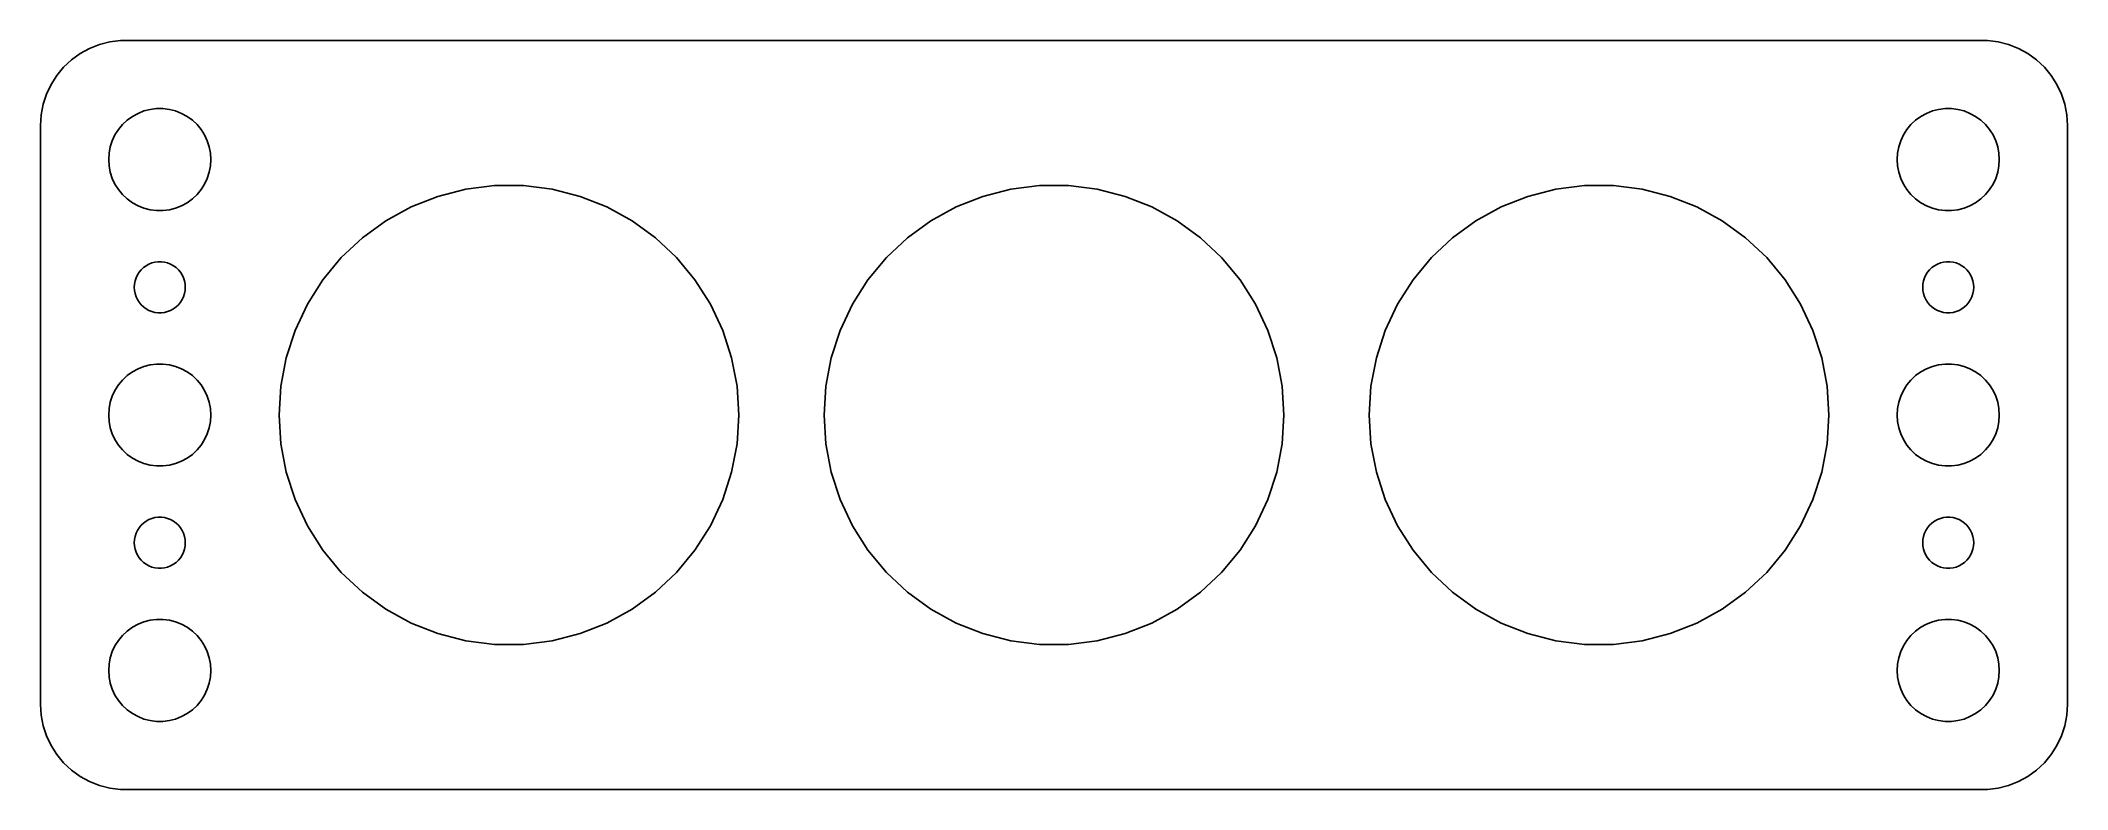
# Model space of a CAD drawing. Header units: metres. Extents: x -60 to 60, y 32 to 76.
import ezdxf

# ---------------------------------------------------------------- set-up
doc = ezdxf.new("R2010")
doc.units = ezdxf.units.M

msp = doc.modelspace()

# ---------------------------------------------------------------- linework, layer by layer
for p, q in [((-57.1791, 75.2216), (-57.6871, 74.8526)), ((-56.6289, 75.5241), (-57.1791, 75.2216)), ((-56.0451, 75.7553), (-56.6289, 75.5241)), ((-55.4369, 75.9114), (-56.0451, 75.7553)), ((-54.8139, 75.9901), (-55.4369, 75.9114)), ((54.8139, 75.9901), (-54.8139, 75.9901)), ((55.4369, 75.9114), (54.8139, 75.9901)), ((56.0451, 75.7553), (55.4369, 75.9114)), ((56.6289, 75.5241), (56.0451, 75.7553)), ((57.1791, 75.2216), (56.6289, 75.5241)), ((57.6871, 74.8526), (57.1791, 75.2216)), ((-58.5451, 73.9389), (-58.8815, 73.4088)), ((-58.1448, 74.4227), (-58.5451, 73.9389)), ((-57.6871, 74.8526), (-58.1448, 74.4227)), ((58.1448, 74.4227), (57.6871, 74.8526)), ((58.5451, 73.9389), (58.1448, 74.4227)), ((58.8815, 73.4088), (58.5451, 73.9389)), ((-59.1489, 72.8406), (-59.3429, 72.2434)), ((-58.8815, 73.4088), (-59.1489, 72.8406)), ((59.1489, 72.8406), (58.8815, 73.4088)), ((59.3429, 72.2434), (59.1489, 72.8406)), ((-59.4606, 71.6267), (-59.5, 71)), ((-59.3429, 72.2434), (-59.4606, 71.6267)), ((-54.4123, 71.3115), (-54.1075, 71.533)), ((-54.1075, 71.533), (-53.7773, 71.7145)), ((-53.7773, 71.7145), (-53.427, 71.8532)), ((-53.427, 71.8532), (-53.0621, 71.9469)), ((-53.0621, 71.9469), (-52.6884, 71.9941)), ((-52.6884, 71.9941), (-52.3116, 71.9941)), ((-52.3116, 71.9941), (-51.9379, 71.9469)), ((-51.9379, 71.9469), (-51.5729, 71.8532)), ((-51.5729, 71.8532), (-51.2227, 71.7145)), ((-51.2227, 71.7145), (-50.8925, 71.533)), ((-50.8925, 71.533), (-50.5877, 71.3115)), ((50.5877, 71.3115), (50.8925, 71.533)), ((50.8925, 71.533), (51.2227, 71.7145)), ((51.2227, 71.7145), (51.5729, 71.8532)), ((51.5729, 71.8532), (51.9379, 71.9469)), ((51.9379, 71.9469), (52.3116, 71.9941)), ((52.3116, 71.9941), (52.6884, 71.9941)), ((52.6884, 71.9941), (53.0621, 71.9469)), ((53.0621, 71.9469), (53.427, 71.8532)), ((53.427, 71.8532), (53.7773, 71.7145)), ((53.7773, 71.7145), (54.1075, 71.533)), ((54.1075, 71.533), (54.4123, 71.3115)), ((59.4606, 71.6267), (59.3429, 72.2434)), ((59.5, 71), (59.4606, 71.6267)), ((-59.5, 71), (-59.5, 37)), ((-55.2893, 70.1044), (-55.1289, 70.4453)), ((-55.1289, 70.4453), (-54.927, 70.7634)), ((-54.927, 70.7634), (-54.6869, 71.0536)), ((-54.6869, 71.0536), (-54.4123, 71.3115)), ((-50.5877, 71.3115), (-50.3131, 71.0536)), ((-50.3131, 71.0536), (-50.0729, 70.7634)), ((-50.0729, 70.7634), (-49.8711, 70.4453)), ((-49.8711, 70.4453), (-49.7107, 70.1044)), ((49.7107, 70.1044), (49.8711, 70.4453)), ((49.8711, 70.4453), (50.0729, 70.7634)), ((50.0729, 70.7634), (50.3131, 71.0536)), ((50.3131, 71.0536), (50.5877, 71.3115)), ((54.4123, 71.3115), (54.6869, 71.0536)), ((54.6869, 71.0536), (54.927, 70.7634)), ((54.927, 70.7634), (55.1289, 70.4453)), ((55.1289, 70.4453), (55.2893, 70.1044)), ((59.5, 37), (59.5, 71)), ((-55.5, 69), (-55.4763, 69.376)), ((-55.4763, 69.376), (-55.4057, 69.7461)), ((-55.4057, 69.7461), (-55.2893, 70.1044)), ((-49.7107, 70.1044), (-49.5942, 69.7461)), ((-49.5942, 69.7461), (-49.5237, 69.376)), ((-49.5237, 69.376), (-49.5, 69)), ((49.5, 69), (49.5237, 69.376)), ((49.5237, 69.376), (49.5942, 69.7461)), ((49.5942, 69.7461), (49.7107, 70.1044)), ((55.2893, 70.1044), (55.4057, 69.7461)), ((55.4057, 69.7461), (55.4763, 69.376)), ((55.4763, 69.376), (55.5, 69)), ((-55.4763, 68.624), (-55.5, 69)), ((-55.4057, 68.2539), (-55.4763, 68.624)), ((-55.2893, 67.8956), (-55.4057, 68.2539)), ((-55.1289, 67.5547), (-55.2893, 67.8956)), ((-49.7107, 67.8956), (-49.8711, 67.5547)), ((-49.5942, 68.2539), (-49.7107, 67.8956)), ((-49.5237, 68.624), (-49.5942, 68.2539)), ((-49.5, 69), (-49.5237, 68.624)), ((49.5237, 68.624), (49.5, 69)), ((49.5942, 68.2539), (49.5237, 68.624)), ((49.7107, 67.8956), (49.5942, 68.2539)), ((49.8711, 67.5547), (49.7107, 67.8956)), ((55.2893, 67.8956), (55.1289, 67.5547)), ((55.4057, 68.2539), (55.2893, 67.8956)), ((55.4763, 68.624), (55.4057, 68.2539)), ((55.5, 69), (55.4763, 68.624)), ((-54.927, 67.2366), (-55.1289, 67.5547)), ((-54.6869, 66.9464), (-54.927, 67.2366)), ((-54.4123, 66.6884), (-54.6869, 66.9464)), ((-54.1075, 66.467), (-54.4123, 66.6884)), ((-50.5877, 66.6884), (-50.8925, 66.467)), ((-50.3131, 66.9464), (-50.5877, 66.6884)), ((-50.0729, 67.2366), (-50.3131, 66.9464)), ((-49.8711, 67.5547), (-50.0729, 67.2366)), ((-37.748, 66.2152), (-36.1717, 66.8392)), ((-36.1717, 66.8392), (-34.5296, 67.2609)), ((-34.5296, 67.2609), (-32.8477, 67.4734)), ((-32.8477, 67.4734), (-31.1523, 67.4734)), ((-31.1523, 67.4734), (-29.4704, 67.2609)), ((-29.4704, 67.2609), (-27.8283, 66.8392)), ((-27.8283, 66.8392), (-26.252, 66.2152)), ((-5.748, 66.2152), (-4.1717, 66.8392)), ((-4.1717, 66.8392), (-2.5296, 67.2609)), ((-2.5296, 67.2609), (-0.8477, 67.4734)), ((-0.8477, 67.4734), (0.8477, 67.4734)), ((0.8477, 67.4734), (2.5296, 67.2609)), ((2.5296, 67.2609), (4.1717, 66.8392)), ((4.1717, 66.8392), (5.748, 66.2152)), ((26.252, 66.2152), (27.8283, 66.8392)), ((27.8283, 66.8392), (29.4704, 67.2609)), ((29.4704, 67.2609), (31.1523, 67.4734)), ((31.1523, 67.4734), (32.8477, 67.4734)), ((32.8477, 67.4734), (34.5296, 67.2609)), ((34.5296, 67.2609), (36.1717, 66.8392)), ((36.1717, 66.8392), (37.748, 66.2152)), ((50.0729, 67.2366), (49.8711, 67.5547)), ((50.3131, 66.9464), (50.0729, 67.2366)), ((50.5877, 66.6884), (50.3131, 66.9464)), ((50.8925, 66.467), (50.5877, 66.6884)), ((54.4123, 66.6884), (54.1075, 66.467)), ((54.6869, 66.9464), (54.4123, 66.6884)), ((54.927, 67.2366), (54.6869, 66.9464)), ((55.1289, 67.5547), (54.927, 67.2366)), ((-53.7773, 66.2855), (-54.1075, 66.467)), ((-53.427, 66.1468), (-53.7773, 66.2855)), ((-53.0621, 66.0531), (-53.427, 66.1468)), ((-52.6884, 66.0059), (-53.0621, 66.0531)), ((-52.3116, 66.0059), (-52.6884, 66.0059)), ((-51.9379, 66.0531), (-52.3116, 66.0059)), ((-51.5729, 66.1468), (-51.9379, 66.0531)), ((-51.2227, 66.2855), (-51.5729, 66.1468)), ((-50.8925, 66.467), (-51.2227, 66.2855)), ((-39.2337, 65.3984), (-37.748, 66.2152)), ((-26.252, 66.2152), (-24.7663, 65.3984)), ((-7.2337, 65.3984), (-5.748, 66.2152)), ((5.748, 66.2152), (7.2337, 65.3984)), ((24.7663, 65.3984), (26.252, 66.2152)), ((37.748, 66.2152), (39.2337, 65.3984)), ((51.2227, 66.2855), (50.8925, 66.467)), ((51.5729, 66.1468), (51.2227, 66.2855)), ((51.9379, 66.0531), (51.5729, 66.1468)), ((52.3116, 66.0059), (51.9379, 66.0531)), ((52.6884, 66.0059), (52.3116, 66.0059)), ((53.0621, 66.0531), (52.6884, 66.0059)), ((53.427, 66.1468), (53.0621, 66.0531)), ((53.7773, 66.2855), (53.427, 66.1468)), ((54.1075, 66.467), (53.7773, 66.2855)), ((-41.8411, 63.2414), (-40.6052, 64.4019)), ((-40.6052, 64.4019), (-39.2337, 65.3984)), ((-24.7663, 65.3984), (-23.3948, 64.4019)), ((-23.3948, 64.4019), (-22.1589, 63.2414)), ((-9.8411, 63.2414), (-8.6052, 64.4019)), ((-8.6052, 64.4019), (-7.2337, 65.3984)), ((7.2337, 65.3984), (8.6052, 64.4019)), ((8.6052, 64.4019), (9.8411, 63.2414)), ((22.1589, 63.2414), (23.3948, 64.4019)), ((23.3948, 64.4019), (24.7663, 65.3984)), ((39.2337, 65.3984), (40.6052, 64.4019)), ((40.6052, 64.4019), (41.8411, 63.2414)), ((-42.9217, 61.9351), (-41.8411, 63.2414)), ((-22.1589, 63.2414), (-21.0783, 61.9351)), ((-10.9217, 61.9351), (-9.8411, 63.2414)), ((9.8411, 63.2414), (10.9217, 61.9351)), ((21.0783, 61.9351), (22.1589, 63.2414)), ((41.8411, 63.2414), (42.9217, 61.9351)), ((-53.9529, 61.873), (-53.8947, 62.0522)), ((-53.8947, 62.0522), (-53.8145, 62.2226)), ((-53.8145, 62.2226), (-53.7135, 62.3817)), ((-53.7135, 62.3817), (-53.5934, 62.5268)), ((-53.5934, 62.5268), (-53.4561, 62.6558)), ((-53.4561, 62.6558), (-53.3037, 62.7665)), ((-53.3037, 62.7665), (-53.1387, 62.8572)), ((-53.1387, 62.8572), (-52.9635, 62.9266)), ((-52.9635, 62.9266), (-52.7811, 62.9734)), ((-52.7811, 62.9734), (-52.5942, 62.997)), ((-52.5942, 62.997), (-52.4058, 62.997)), ((-52.4058, 62.997), (-52.2189, 62.9734)), ((-52.2189, 62.9734), (-52.0365, 62.9266)), ((-52.0365, 62.9266), (-51.8613, 62.8572)), ((-51.8613, 62.8572), (-51.6963, 62.7665)), ((-51.6963, 62.7665), (-51.5439, 62.6558)), ((-51.5439, 62.6558), (-51.4065, 62.5268)), ((-51.4065, 62.5268), (-51.2865, 62.3817)), ((-51.2865, 62.3817), (-51.1855, 62.2226)), ((-51.1855, 62.2226), (-51.1053, 62.0522)), ((-51.1053, 62.0522), (-51.0471, 61.873)), ((-43.8301, 60.5037), (-42.9217, 61.9351)), ((-21.0783, 61.9351), (-20.1698, 60.5037)), ((-11.8301, 60.5037), (-10.9217, 61.9351)), ((10.9217, 61.9351), (11.8301, 60.5037)), ((20.1698, 60.5037), (21.0783, 61.9351)), ((42.9217, 61.9351), (43.8301, 60.5037)), ((51.0471, 61.873), (51.1053, 62.0522)), ((51.1053, 62.0522), (51.1855, 62.2226)), ((51.1855, 62.2226), (51.2865, 62.3817)), ((51.2865, 62.3817), (51.4065, 62.5268)), ((51.4065, 62.5268), (51.5439, 62.6558)), ((51.5439, 62.6558), (51.6963, 62.7665)), ((51.6963, 62.7665), (51.8613, 62.8572)), ((51.8613, 62.8572), (52.0365, 62.9266)), ((52.0365, 62.9266), (52.2189, 62.9734)), ((52.2189, 62.9734), (52.4058, 62.997)), ((52.4058, 62.997), (52.5942, 62.997)), ((52.5942, 62.997), (52.7811, 62.9734)), ((52.7811, 62.9734), (52.9635, 62.9266)), ((52.9635, 62.9266), (53.1387, 62.8572)), ((53.1387, 62.8572), (53.3037, 62.7665)), ((53.3037, 62.7665), (53.4561, 62.6558)), ((53.4561, 62.6558), (53.5934, 62.5268)), ((53.5934, 62.5268), (53.7135, 62.3817)), ((53.7135, 62.3817), (53.8145, 62.2226)), ((53.8145, 62.2226), (53.8947, 62.0522)), ((53.8947, 62.0522), (53.9529, 61.873)), ((-54, 61.5), (-53.9882, 61.688)), ((-53.9882, 61.312), (-54, 61.5)), ((-53.9882, 61.688), (-53.9529, 61.873)), ((-53.9529, 61.127), (-53.9882, 61.312)), ((-53.8947, 60.9478), (-53.9529, 61.127)), ((-53.8145, 60.7774), (-53.8947, 60.9478)), ((-53.7135, 60.6183), (-53.8145, 60.7774)), ((-51.1855, 60.7774), (-51.2865, 60.6183)), ((-51.1053, 60.9478), (-51.1855, 60.7774)), ((-51.0471, 61.127), (-51.1053, 60.9478)), ((-51.0471, 61.873), (-51.0118, 61.688)), ((-51.0118, 61.312), (-51.0471, 61.127)), ((-51.0118, 61.688), (-51, 61.5)), ((-51, 61.5), (-51.0118, 61.312)), ((51, 61.5), (51.0118, 61.688)), ((51.0118, 61.312), (51, 61.5)), ((51.0118, 61.688), (51.0471, 61.873)), ((51.0471, 61.127), (51.0118, 61.312)), ((51.1053, 60.9478), (51.0471, 61.127)), ((51.1855, 60.7774), (51.1053, 60.9478)), ((51.2865, 60.6183), (51.1855, 60.7774)), ((53.8145, 60.7774), (53.7135, 60.6183)), ((53.8947, 60.9478), (53.8145, 60.7774)), ((53.9529, 61.127), (53.8947, 60.9478)), ((53.9529, 61.873), (53.9882, 61.688)), ((53.9882, 61.312), (53.9529, 61.127)), ((53.9882, 61.688), (54, 61.5)), ((54, 61.5), (53.9882, 61.312)), ((-53.5934, 60.4732), (-53.7135, 60.6183)), ((-53.4561, 60.3442), (-53.5934, 60.4732)), ((-53.3037, 60.2335), (-53.4561, 60.3442)), ((-53.1387, 60.1427), (-53.3037, 60.2335)), ((-52.9635, 60.0734), (-53.1387, 60.1427)), ((-52.7811, 60.0266), (-52.9635, 60.0734)), ((-52.5942, 60.0029), (-52.7811, 60.0266)), ((-52.4058, 60.0029), (-52.5942, 60.0029)), ((-52.2189, 60.0266), (-52.4058, 60.0029)), ((-52.0365, 60.0734), (-52.2189, 60.0266)), ((-51.8613, 60.1427), (-52.0365, 60.0734)), ((-51.6963, 60.2335), (-51.8613, 60.1427)), ((-51.5439, 60.3442), (-51.6963, 60.2335)), ((-51.4065, 60.4732), (-51.5439, 60.3442)), ((-51.2865, 60.6183), (-51.4065, 60.4732)), ((-44.552, 58.9697), (-43.8301, 60.5037)), ((-20.1698, 60.5037), (-19.448, 58.9697)), ((-12.552, 58.9697), (-11.8301, 60.5037)), ((11.8301, 60.5037), (12.552, 58.9697)), ((19.448, 58.9697), (20.1698, 60.5037)), ((43.8301, 60.5037), (44.552, 58.9697)), ((51.4065, 60.4732), (51.2865, 60.6183)), ((51.5439, 60.3442), (51.4065, 60.4732)), ((51.6963, 60.2335), (51.5439, 60.3442)), ((51.8613, 60.1427), (51.6963, 60.2335)), ((52.0365, 60.0734), (51.8613, 60.1427)), ((52.2189, 60.0266), (52.0365, 60.0734)), ((52.4058, 60.0029), (52.2189, 60.0266)), ((52.5942, 60.0029), (52.4058, 60.0029)), ((52.7811, 60.0266), (52.5942, 60.0029)), ((52.9635, 60.0734), (52.7811, 60.0266)), ((53.1387, 60.1427), (52.9635, 60.0734)), ((53.3037, 60.2335), (53.1387, 60.1427)), ((53.4561, 60.3442), (53.3037, 60.2335)), ((53.5934, 60.4732), (53.4561, 60.3442)), ((53.7135, 60.6183), (53.5934, 60.4732)), ((-45.0759, 57.3573), (-44.552, 58.9697)), ((-19.448, 58.9697), (-18.9241, 57.3573)), ((-13.0759, 57.3573), (-12.552, 58.9697)), ((12.552, 58.9697), (13.0759, 57.3573)), ((18.9241, 57.3573), (19.448, 58.9697)), ((44.552, 58.9697), (45.0759, 57.3573)), ((-45.3935, 55.692), (-45.0759, 57.3573)), ((-18.9241, 57.3573), (-18.6064, 55.692)), ((-13.3935, 55.692), (-13.0759, 57.3573)), ((13.0759, 57.3573), (13.3935, 55.692)), ((18.6064, 55.692), (18.9241, 57.3573)), ((45.0759, 57.3573), (45.3935, 55.692)), ((-54.927, 55.7634), (-54.6869, 56.0536)), ((-54.6869, 56.0536), (-54.4123, 56.3115)), ((-54.4123, 56.3115), (-54.1075, 56.533)), ((-54.1075, 56.533), (-53.7773, 56.7145)), ((-53.7773, 56.7145), (-53.427, 56.8532)), ((-53.427, 56.8532), (-53.0621, 56.9469)), ((-53.0621, 56.9469), (-52.6884, 56.9941)), ((-52.6884, 56.9941), (-52.3116, 56.9941)), ((-52.3116, 56.9941), (-51.9379, 56.9469)), ((-51.9379, 56.9469), (-51.5729, 56.8532)), ((-51.5729, 56.8532), (-51.2227, 56.7145)), ((-51.2227, 56.7145), (-50.8925, 56.533)), ((-50.8925, 56.533), (-50.5877, 56.3115)), ((-50.5877, 56.3115), (-50.3131, 56.0536)), ((-50.3131, 56.0536), (-50.0729, 55.7634)), ((50.0729, 55.7634), (50.3131, 56.0536)), ((50.3131, 56.0536), (50.5877, 56.3115)), ((50.5877, 56.3115), (50.8925, 56.533)), ((50.8925, 56.533), (51.2227, 56.7145)), ((51.2227, 56.7145), (51.5729, 56.8532)), ((51.5729, 56.8532), (51.9379, 56.9469)), ((51.9379, 56.9469), (52.3116, 56.9941)), ((52.3116, 56.9941), (52.6884, 56.9941)), ((52.6884, 56.9941), (53.0621, 56.9469)), ((53.0621, 56.9469), (53.427, 56.8532)), ((53.427, 56.8532), (53.7773, 56.7145)), ((53.7773, 56.7145), (54.1075, 56.533)), ((54.1075, 56.533), (54.4123, 56.3115)), ((54.4123, 56.3115), (54.6869, 56.0536)), ((54.6869, 56.0536), (54.927, 55.7634)), ((-55.4763, 54.376), (-55.4057, 54.7461)), ((-55.4057, 54.7461), (-55.2893, 55.1044)), ((-55.2893, 55.1044), (-55.1289, 55.4453)), ((-55.1289, 55.4453), (-54.927, 55.7634)), ((-50.0729, 55.7634), (-49.8711, 55.4453)), ((-49.8711, 55.4453), (-49.7107, 55.1044)), ((-49.7107, 55.1044), (-49.5942, 54.7461)), ((-49.5942, 54.7461), (-49.5237, 54.376)), ((-45.5, 54), (-45.3935, 55.692)), ((-18.6064, 55.692), (-18.5, 54)), ((-13.5, 54), (-13.3935, 55.692)), ((13.3935, 55.692), (13.5, 54)), ((18.5, 54), (18.6064, 55.692)), ((45.3935, 55.692), (45.5, 54)), ((49.5237, 54.376), (49.5942, 54.7461)), ((49.5942, 54.7461), (49.7107, 55.1044)), ((49.7107, 55.1044), (49.8711, 55.4453)), ((49.8711, 55.4453), (50.0729, 55.7634)), ((54.927, 55.7634), (55.1289, 55.4453)), ((55.1289, 55.4453), (55.2893, 55.1044)), ((55.2893, 55.1044), (55.4057, 54.7461)), ((55.4057, 54.7461), (55.4763, 54.376)), ((-55.5, 54), (-55.4763, 54.376)), ((-55.4763, 53.624), (-55.5, 54)), ((-55.4057, 53.2539), (-55.4763, 53.624)), ((-49.5237, 53.624), (-49.5942, 53.2539)), ((-49.5237, 54.376), (-49.5, 54)), ((-49.5, 54), (-49.5237, 53.624)), ((-45.3935, 52.308), (-45.5, 54)), ((-18.5, 54), (-18.6064, 52.308)), ((-13.3935, 52.308), (-13.5, 54)), ((13.5, 54), (13.3935, 52.308)), ((18.6064, 52.308), (18.5, 54)), ((45.5, 54), (45.3935, 52.308)), ((49.5, 54), (49.5237, 54.376)), ((49.5237, 53.624), (49.5, 54)), ((49.5942, 53.2539), (49.5237, 53.624)), ((55.4763, 53.624), (55.4057, 53.2539)), ((55.4763, 54.376), (55.5, 54)), ((55.5, 54), (55.4763, 53.624)), ((-55.2893, 52.8956), (-55.4057, 53.2539)), ((-55.1289, 52.5547), (-55.2893, 52.8956)), ((-54.927, 52.2366), (-55.1289, 52.5547)), ((-49.8711, 52.5547), (-50.0729, 52.2366)), ((-49.7107, 52.8956), (-49.8711, 52.5547)), ((-49.5942, 53.2539), (-49.7107, 52.8956)), ((49.7107, 52.8956), (49.5942, 53.2539)), ((49.8711, 52.5547), (49.7107, 52.8956)), ((50.0729, 52.2366), (49.8711, 52.5547)), ((55.1289, 52.5547), (54.927, 52.2366)), ((55.2893, 52.8956), (55.1289, 52.5547)), ((55.4057, 53.2539), (55.2893, 52.8956)), ((-54.6869, 51.9464), (-54.927, 52.2366)), ((-54.4123, 51.6885), (-54.6869, 51.9464)), ((-54.1075, 51.467), (-54.4123, 51.6885)), ((-53.7773, 51.2855), (-54.1075, 51.467)), ((-53.427, 51.1468), (-53.7773, 51.2855)), ((-51.2227, 51.2855), (-51.5729, 51.1468)), ((-50.8925, 51.467), (-51.2227, 51.2855)), ((-50.5877, 51.6885), (-50.8925, 51.467)), ((-50.3131, 51.9464), (-50.5877, 51.6885)), ((-50.0729, 52.2366), (-50.3131, 51.9464)), ((-45.0759, 50.6427), (-45.3935, 52.308)), ((-18.6064, 52.308), (-18.9241, 50.6427)), ((-13.0759, 50.6427), (-13.3935, 52.308)), ((13.3935, 52.308), (13.0759, 50.6427)), ((18.9241, 50.6427), (18.6064, 52.308)), ((45.3935, 52.308), (45.0759, 50.6427)), ((50.3131, 51.9464), (50.0729, 52.2366)), ((50.5877, 51.6885), (50.3131, 51.9464)), ((50.8925, 51.467), (50.5877, 51.6885)), ((51.2227, 51.2855), (50.8925, 51.467)), ((51.5729, 51.1468), (51.2227, 51.2855)), ((53.7773, 51.2855), (53.427, 51.1468)), ((54.1075, 51.467), (53.7773, 51.2855)), ((54.4123, 51.6885), (54.1075, 51.467)), ((54.6869, 51.9464), (54.4123, 51.6885)), ((54.927, 52.2366), (54.6869, 51.9464)), ((-53.0621, 51.0531), (-53.427, 51.1468)), ((-52.6884, 51.0059), (-53.0621, 51.0531)), ((-52.3116, 51.0059), (-52.6884, 51.0059)), ((-51.9379, 51.0531), (-52.3116, 51.0059)), ((-51.5729, 51.1468), (-51.9379, 51.0531)), ((-44.552, 49.0303), (-45.0759, 50.6427)), ((-18.9241, 50.6427), (-19.448, 49.0303)), ((-12.552, 49.0303), (-13.0759, 50.6427)), ((13.0759, 50.6427), (12.552, 49.0303)), ((19.448, 49.0303), (18.9241, 50.6427)), ((45.0759, 50.6427), (44.552, 49.0303)), ((51.9379, 51.0531), (51.5729, 51.1468)), ((52.3116, 51.0059), (51.9379, 51.0531)), ((52.6884, 51.0059), (52.3116, 51.0059)), ((53.0621, 51.0531), (52.6884, 51.0059)), ((53.427, 51.1468), (53.0621, 51.0531)), ((-43.8301, 47.4963), (-44.552, 49.0303)), ((-19.448, 49.0303), (-20.1698, 47.4963)), ((-11.8301, 47.4963), (-12.552, 49.0303)), ((12.552, 49.0303), (11.8301, 47.4963)), ((20.1698, 47.4963), (19.448, 49.0303)), ((44.552, 49.0303), (43.8301, 47.4963)), ((-53.5934, 47.5268), (-53.4561, 47.6558)), ((-53.4561, 47.6558), (-53.3037, 47.7665)), ((-53.3037, 47.7665), (-53.1387, 47.8573)), ((-53.1387, 47.8573), (-52.9635, 47.9266)), ((-52.9635, 47.9266), (-52.7811, 47.9734)), ((-52.7811, 47.9734), (-52.5942, 47.9971)), ((-52.5942, 47.9971), (-52.4058, 47.9971)), ((-52.4058, 47.9971), (-52.2189, 47.9734)), ((-52.2189, 47.9734), (-52.0365, 47.9266)), ((-52.0365, 47.9266), (-51.8613, 47.8573)), ((-51.8613, 47.8573), (-51.6963, 47.7665)), ((-51.6963, 47.7665), (-51.5439, 47.6558)), ((-51.5439, 47.6558), (-51.4065, 47.5268)), ((51.4065, 47.5268), (51.5439, 47.6558)), ((51.5439, 47.6558), (51.6963, 47.7665)), ((51.6963, 47.7665), (51.8613, 47.8573)), ((51.8613, 47.8573), (52.0365, 47.9266)), ((52.0365, 47.9266), (52.2189, 47.9734)), ((52.2189, 47.9734), (52.4058, 47.9971)), ((52.4058, 47.9971), (52.5942, 47.9971)), ((52.5942, 47.9971), (52.7811, 47.9734)), ((52.7811, 47.9734), (52.9635, 47.9266)), ((52.9635, 47.9266), (53.1387, 47.8573)), ((53.1387, 47.8573), (53.3037, 47.7665)), ((53.3037, 47.7665), (53.4561, 47.6558)), ((53.4561, 47.6558), (53.5934, 47.5268)), ((-54, 46.5), (-53.9882, 46.688)), ((-53.9882, 46.312), (-54, 46.5)), ((-53.9882, 46.688), (-53.9529, 46.873)), ((-53.9529, 46.873), (-53.8947, 47.0522)), ((-53.8947, 47.0522), (-53.8145, 47.2226)), ((-53.8145, 47.2226), (-53.7135, 47.3817)), ((-53.7135, 47.3817), (-53.5934, 47.5268)), ((-51.4065, 47.5268), (-51.2865, 47.3817)), ((-51.2865, 47.3817), (-51.1855, 47.2226)), ((-51.1855, 47.2226), (-51.1053, 47.0522)), ((-51.1053, 47.0522), (-51.0471, 46.873)), ((-51.0471, 46.873), (-51.0118, 46.688)), ((-51.0118, 46.688), (-51, 46.5)), ((-51, 46.5), (-51.0118, 46.312)), ((-42.9217, 46.0649), (-43.8301, 47.4963)), ((-20.1698, 47.4963), (-21.0783, 46.0649)), ((-10.9217, 46.0649), (-11.8301, 47.4963)), ((11.8301, 47.4963), (10.9217, 46.0649)), ((21.0783, 46.0649), (20.1698, 47.4963)), ((43.8301, 47.4963), (42.9217, 46.0649)), ((51, 46.5), (51.0118, 46.688)), ((51.0118, 46.312), (51, 46.5)), ((51.0118, 46.688), (51.0471, 46.873)), ((51.0471, 46.873), (51.1053, 47.0522)), ((51.1053, 47.0522), (51.1855, 47.2226)), ((51.1855, 47.2226), (51.2865, 47.3817)), ((51.2865, 47.3817), (51.4065, 47.5268)), ((53.5934, 47.5268), (53.7135, 47.3817)), ((53.7135, 47.3817), (53.8145, 47.2226)), ((53.8145, 47.2226), (53.8947, 47.0522)), ((53.8947, 47.0522), (53.9529, 46.873)), ((53.9529, 46.873), (53.9882, 46.688)), ((53.9882, 46.688), (54, 46.5)), ((54, 46.5), (53.9882, 46.312)), ((-53.9529, 46.127), (-53.9882, 46.312)), ((-53.8947, 45.9478), (-53.9529, 46.127)), ((-53.8145, 45.7774), (-53.8947, 45.9478)), ((-53.7135, 45.6183), (-53.8145, 45.7774)), ((-53.5934, 45.4732), (-53.7135, 45.6183)), ((-53.4561, 45.3442), (-53.5934, 45.4732)), ((-53.3037, 45.2335), (-53.4561, 45.3442)), ((-53.1387, 45.1428), (-53.3037, 45.2335)), ((-51.6963, 45.2335), (-51.8613, 45.1428)), ((-51.5439, 45.3442), (-51.6963, 45.2335)), ((-51.4065, 45.4732), (-51.5439, 45.3442)), ((-51.2865, 45.6183), (-51.4065, 45.4732)), ((-51.1855, 45.7774), (-51.2865, 45.6183)), ((-51.1053, 45.9478), (-51.1855, 45.7774)), ((-51.0471, 46.127), (-51.1053, 45.9478)), ((-51.0118, 46.312), (-51.0471, 46.127)), ((-41.8411, 44.7586), (-42.9217, 46.0649)), ((-21.0783, 46.0649), (-22.1589, 44.7586)), ((-9.8411, 44.7586), (-10.9217, 46.0649)), ((10.9217, 46.0649), (9.8411, 44.7586)), ((22.1589, 44.7586), (21.0783, 46.0649)), ((42.9217, 46.0649), (41.8411, 44.7586)), ((51.0471, 46.127), (51.0118, 46.312)), ((51.1053, 45.9478), (51.0471, 46.127)), ((51.1855, 45.7774), (51.1053, 45.9478)), ((51.2865, 45.6183), (51.1855, 45.7774)), ((51.4065, 45.4732), (51.2865, 45.6183)), ((51.5439, 45.3442), (51.4065, 45.4732)), ((51.6963, 45.2335), (51.5439, 45.3442)), ((51.8613, 45.1428), (51.6963, 45.2335)), ((53.3037, 45.2335), (53.1387, 45.1428)), ((53.4561, 45.3442), (53.3037, 45.2335)), ((53.5934, 45.4732), (53.4561, 45.3442)), ((53.7135, 45.6183), (53.5934, 45.4732)), ((53.8145, 45.7774), (53.7135, 45.6183)), ((53.8947, 45.9478), (53.8145, 45.7774)), ((53.9529, 46.127), (53.8947, 45.9478)), ((53.9882, 46.312), (53.9529, 46.127)), ((-52.9635, 45.0734), (-53.1387, 45.1428)), ((-52.7811, 45.0266), (-52.9635, 45.0734)), ((-52.5942, 45.003), (-52.7811, 45.0266)), ((-52.4058, 45.003), (-52.5942, 45.003)), ((-52.2189, 45.0266), (-52.4058, 45.003)), ((-52.0365, 45.0734), (-52.2189, 45.0266)), ((-51.8613, 45.1428), (-52.0365, 45.0734)), ((-40.6052, 43.5981), (-41.8411, 44.7586)), ((-22.1589, 44.7586), (-23.3948, 43.5981)), ((-8.6052, 43.5981), (-9.8411, 44.7586)), ((9.8411, 44.7586), (8.6052, 43.5981)), ((23.3948, 43.5981), (22.1589, 44.7586)), ((41.8411, 44.7586), (40.6052, 43.5981)), ((52.0365, 45.0734), (51.8613, 45.1428)), ((52.2189, 45.0266), (52.0365, 45.0734)), ((52.4058, 45.003), (52.2189, 45.0266)), ((52.5942, 45.003), (52.4058, 45.003)), ((52.7811, 45.0266), (52.5942, 45.003)), ((52.9635, 45.0734), (52.7811, 45.0266)), ((53.1387, 45.1428), (52.9635, 45.0734)), ((-39.2337, 42.6016), (-40.6052, 43.5981)), ((-23.3948, 43.5981), (-24.7663, 42.6016)), ((-7.2337, 42.6016), (-8.6052, 43.5981)), ((8.6052, 43.5981), (7.2337, 42.6016)), ((24.7663, 42.6016), (23.3948, 43.5981)), ((40.6052, 43.5981), (39.2337, 42.6016)), ((-54.1075, 41.533), (-53.7773, 41.7145)), ((-53.7773, 41.7145), (-53.427, 41.8532)), ((-53.427, 41.8532), (-53.0621, 41.9469)), ((-53.0621, 41.9469), (-52.6884, 41.9941)), ((-52.6884, 41.9941), (-52.3116, 41.9941)), ((-52.3116, 41.9941), (-51.9379, 41.9469)), ((-51.9379, 41.9469), (-51.5729, 41.8532)), ((-51.5729, 41.8532), (-51.2227, 41.7145)), ((-51.2227, 41.7145), (-50.8925, 41.533)), ((-37.748, 41.7848), (-39.2337, 42.6016)), ((-36.1717, 41.1608), (-37.748, 41.7848)), ((-26.252, 41.7848), (-27.8283, 41.1608)), ((-24.7663, 42.6016), (-26.252, 41.7848)), ((-5.748, 41.7848), (-7.2337, 42.6016)), ((-4.1717, 41.1608), (-5.748, 41.7848)), ((5.748, 41.7848), (4.1717, 41.1608)), ((7.2337, 42.6016), (5.748, 41.7848)), ((26.252, 41.7848), (24.7663, 42.6016)), ((27.8283, 41.1608), (26.252, 41.7848)), ((37.748, 41.7848), (36.1717, 41.1608)), ((39.2337, 42.6016), (37.748, 41.7848)), ((50.8925, 41.533), (51.2227, 41.7145)), ((51.2227, 41.7145), (51.5729, 41.8532)), ((51.5729, 41.8532), (51.9379, 41.9469)), ((51.9379, 41.9469), (52.3116, 41.9941)), ((52.3116, 41.9941), (52.6884, 41.9941)), ((52.6884, 41.9941), (53.0621, 41.9469)), ((53.0621, 41.9469), (53.427, 41.8532)), ((53.427, 41.8532), (53.7773, 41.7145)), ((53.7773, 41.7145), (54.1075, 41.533)), ((-55.1289, 40.4453), (-54.927, 40.7634)), ((-54.927, 40.7634), (-54.6869, 41.0536)), ((-54.6869, 41.0536), (-54.4123, 41.3116)), ((-54.4123, 41.3116), (-54.1075, 41.533)), ((-50.8925, 41.533), (-50.5877, 41.3116)), ((-50.5877, 41.3116), (-50.3131, 41.0536)), ((-50.3131, 41.0536), (-50.0729, 40.7634)), ((-50.0729, 40.7634), (-49.8711, 40.4453)), ((-34.5296, 40.7391), (-36.1717, 41.1608)), ((-32.8477, 40.5266), (-34.5296, 40.7391)), ((-31.1523, 40.5266), (-32.8477, 40.5266)), ((-29.4704, 40.7391), (-31.1523, 40.5266)), ((-27.8283, 41.1608), (-29.4704, 40.7391)), ((-2.5296, 40.7391), (-4.1717, 41.1608)), ((-0.8477, 40.5266), (-2.5296, 40.7391)), ((0.8477, 40.5266), (-0.8477, 40.5266)), ((2.5296, 40.7391), (0.8477, 40.5266)), ((4.1717, 41.1608), (2.5296, 40.7391)), ((29.4704, 40.7391), (27.8283, 41.1608)), ((31.1523, 40.5266), (29.4704, 40.7391)), ((32.8477, 40.5266), (31.1523, 40.5266)), ((34.5296, 40.7391), (32.8477, 40.5266)), ((36.1717, 41.1608), (34.5296, 40.7391)), ((49.8711, 40.4453), (50.0729, 40.7634)), ((50.0729, 40.7634), (50.3131, 41.0536)), ((50.3131, 41.0536), (50.5877, 41.3116)), ((50.5877, 41.3116), (50.8925, 41.533)), ((54.1075, 41.533), (54.4123, 41.3116)), ((54.4123, 41.3116), (54.6869, 41.0536)), ((54.6869, 41.0536), (54.927, 40.7634)), ((54.927, 40.7634), (55.1289, 40.4453)), ((-55.5, 39), (-55.4763, 39.376)), ((-55.4763, 39.376), (-55.4057, 39.7461)), ((-55.4057, 39.7461), (-55.2893, 40.1044)), ((-55.2893, 40.1044), (-55.1289, 40.4453)), ((-49.8711, 40.4453), (-49.7107, 40.1044)), ((-49.7107, 40.1044), (-49.5942, 39.7461)), ((-49.5942, 39.7461), (-49.5237, 39.376)), ((-49.5237, 39.376), (-49.5, 39)), ((49.5, 39), (49.5237, 39.376)), ((49.5237, 39.376), (49.5942, 39.7461)), ((49.5942, 39.7461), (49.7107, 40.1044)), ((49.7107, 40.1044), (49.8711, 40.4453)), ((55.1289, 40.4453), (55.2893, 40.1044)), ((55.2893, 40.1044), (55.4057, 39.7461)), ((55.4057, 39.7461), (55.4763, 39.376)), ((55.4763, 39.376), (55.5, 39)), ((-55.4763, 38.624), (-55.5, 39)), ((-55.4057, 38.2539), (-55.4763, 38.624)), ((-55.2893, 37.8956), (-55.4057, 38.2539)), ((-49.5942, 38.2539), (-49.7107, 37.8956)), ((-49.5237, 38.624), (-49.5942, 38.2539)), ((-49.5, 39), (-49.5237, 38.624)), ((49.5237, 38.624), (49.5, 39)), ((49.5942, 38.2539), (49.5237, 38.624)), ((49.7107, 37.8956), (49.5942, 38.2539)), ((55.4057, 38.2539), (55.2893, 37.8956)), ((55.4763, 38.624), (55.4057, 38.2539)), ((55.5, 39), (55.4763, 38.624)), ((-59.5, 37), (-59.4606, 36.3733)), ((-55.1289, 37.5547), (-55.2893, 37.8956)), ((-54.927, 37.2366), (-55.1289, 37.5547)), ((-54.6869, 36.9464), (-54.927, 37.2366)), ((-54.4123, 36.6885), (-54.6869, 36.9464)), ((-50.3131, 36.9464), (-50.5877, 36.6885)), ((-50.0729, 37.2366), (-50.3131, 36.9464)), ((-49.8711, 37.5547), (-50.0729, 37.2366)), ((-49.7107, 37.8956), (-49.8711, 37.5547)), ((49.8711, 37.5547), (49.7107, 37.8956)), ((50.0729, 37.2366), (49.8711, 37.5547)), ((50.3131, 36.9464), (50.0729, 37.2366)), ((50.5877, 36.6885), (50.3131, 36.9464)), ((54.6869, 36.9464), (54.4123, 36.6885)), ((54.927, 37.2366), (54.6869, 36.9464)), ((55.1289, 37.5547), (54.927, 37.2366)), ((55.2893, 37.8956), (55.1289, 37.5547)), ((59.4606, 36.3733), (59.5, 37)), ((-59.4606, 36.3733), (-59.3429, 35.7566)), ((-59.3429, 35.7566), (-59.1489, 35.1594)), ((-54.1075, 36.467), (-54.4123, 36.6885)), ((-53.7773, 36.2855), (-54.1075, 36.467)), ((-53.427, 36.1468), (-53.7773, 36.2855)), ((-53.0621, 36.0531), (-53.427, 36.1468)), ((-52.6884, 36.0059), (-53.0621, 36.0531)), ((-52.3116, 36.0059), (-52.6884, 36.0059)), ((-51.9379, 36.0531), (-52.3116, 36.0059)), ((-51.5729, 36.1468), (-51.9379, 36.0531)), ((-51.2227, 36.2855), (-51.5729, 36.1468)), ((-50.8925, 36.467), (-51.2227, 36.2855)), ((-50.5877, 36.6885), (-50.8925, 36.467)), ((50.8925, 36.467), (50.5877, 36.6885)), ((51.2227, 36.2855), (50.8925, 36.467)), ((51.5729, 36.1468), (51.2227, 36.2855)), ((51.9379, 36.0531), (51.5729, 36.1468)), ((52.3116, 36.0059), (51.9379, 36.0531)), ((52.6884, 36.0059), (52.3116, 36.0059)), ((53.0621, 36.0531), (52.6884, 36.0059)), ((53.427, 36.1468), (53.0621, 36.0531)), ((53.7773, 36.2855), (53.427, 36.1468)), ((54.1075, 36.467), (53.7773, 36.2855)), ((54.4123, 36.6885), (54.1075, 36.467)), ((59.1489, 35.1594), (59.3429, 35.7566)), ((59.3429, 35.7566), (59.4606, 36.3733)), ((-59.1489, 35.1594), (-58.8815, 34.5912)), ((-58.8815, 34.5912), (-58.5451, 34.0611)), ((58.5451, 34.0611), (58.8815, 34.5912)), ((58.8815, 34.5912), (59.1489, 35.1594)), ((-58.5451, 34.0611), (-58.1448, 33.5773)), ((-58.1448, 33.5773), (-57.6871, 33.1474)), ((57.6871, 33.1474), (58.1448, 33.5773)), ((58.1448, 33.5773), (58.5451, 34.0611)), ((-57.6871, 33.1474), (-57.1791, 32.7784)), ((-57.1791, 32.7784), (-56.6289, 32.4759)), ((-56.6289, 32.4759), (-56.0451, 32.2447)), ((-56.0451, 32.2447), (-55.4369, 32.0886)), ((55.4369, 32.0886), (56.0451, 32.2447)), ((56.0451, 32.2447), (56.6289, 32.4759)), ((56.6289, 32.4759), (57.1791, 32.7784)), ((57.1791, 32.7784), (57.6871, 33.1474)), ((-55.4369, 32.0886), (-54.8139, 32.0099)), ((-54.8139, 32.0099), (54.8139, 32.0099)), ((54.8139, 32.0099), (55.4369, 32.0886))]:
    msp.add_line(p, q)

doc.saveas('drawing.dxf')
